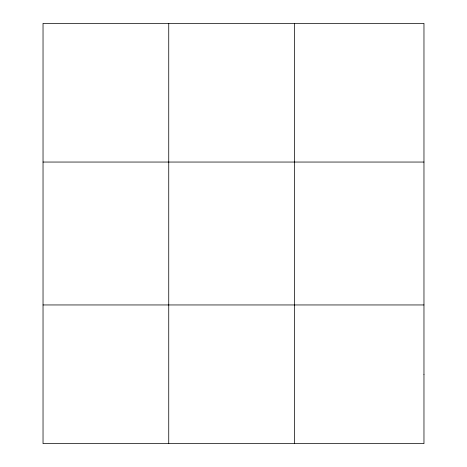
<?xml version="1.0" encoding="UTF-8"?>
<svg xmlns="http://www.w3.org/2000/svg" width="467" height="467" viewBox="0 0 467 467"><rect width="100%" height="100%" fill="white"/><g stroke="black" fill="none" stroke-linecap="round" stroke-linejoin="round"><path stroke-width="0.7" d="M168.739 443.65L168.739 23.35M294.449 443.65L294.449 23.35M43.034 162.049L423.966 162.049M43.034 304.951L423.966 304.951M423.966 374.3L423.966 443.65L43.034 443.65L43.034 23.35L423.966 23.35L423.966 374.3"/></g></svg>
